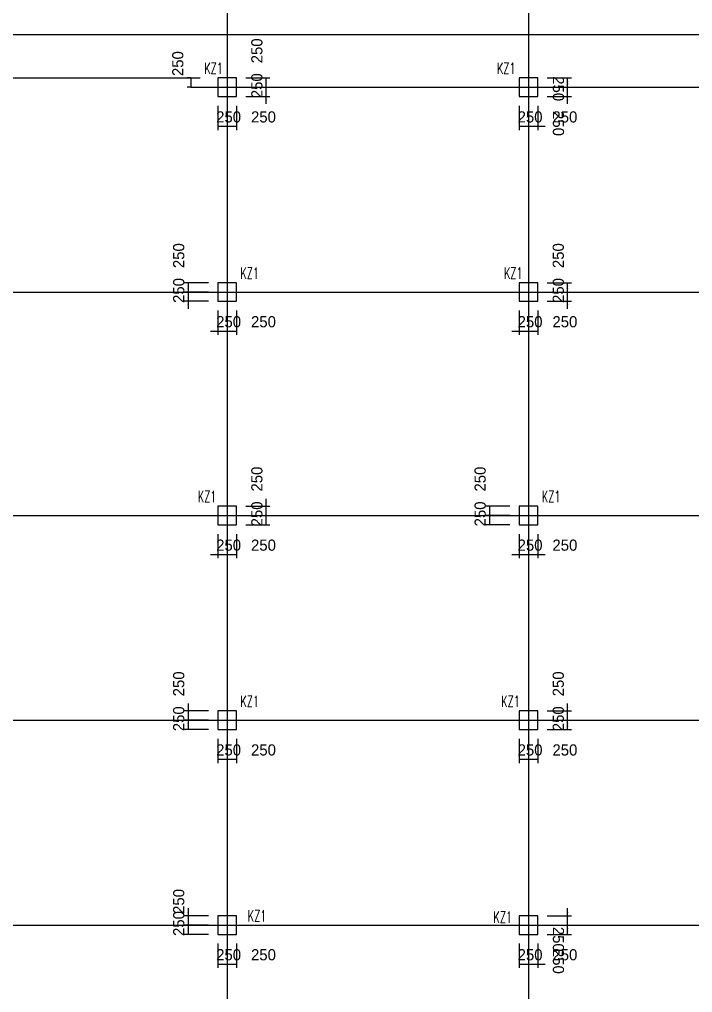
# Model space of a CAD drawing. Extents: x 387171 to 699106, y 11966 to 245688.
# Drawn here: x 541277 to 559364, y 177275 to 203407 of the extents above; entities that cross this region are included whole.
import ezdxf

# ---------------------------------------------------------------- set-up
doc = ezdxf.new("R2010")
doc.units = 0
doc.header["$LTSCALE"] = 100
doc.header["$MEASUREMENT"] = 0
for name, color, linetype in [('COLU', 7, 'Continuous'), ('DIM', 3, 'Continuous'), ('DOTE', 253, 'Continuous'), ('L-AXIS', 3, 'Continuous'), ('NUM', 7, 'Continuous')]:
    doc.layers.add(name, color=color, linetype=linetype)
doc.styles.add('hztxt', font='hztxt')
doc.styles.get("Standard").update_dxf_attribs({"font": 'standard'})
doc.dimstyles.get("Standard").update_dxf_attribs({"dimtxt": 300, "dimasz": 100, "dimexe": 100, "dimexo": 250, "dimgap": 100, "dimtad": 0, "dimtoh": 1, "dimdec": 0, "dimdsep": 46, "dimcen": 0.09, "dimclrt": 7, "dimadec": 0, "dimazin": 0, "dimtfac": 1, "dimtdec": 4, "dimtofl": 0, "dimtmove": 0, "dimatfit": 3, "dimfxl": 1, "dimtolj": 1, "dimtzin": 0, "dimarcsym": 0})

# ---------------------------------------------------------------- blocks, each defined once
blk = doc.blocks.new('*D2428')
at = {"layer": 'L-AXIS', "color": 0, "linetype": 'ByBlock', "lineweight": -2}
for p, q in [((545883, 201838), (545783, 201838)), ((545883, 201838), (545883, 201588)), ((545883, 201588), (545783, 201588))]:
    blk.add_line(p, q, dxfattribs=at)
for points in [[(545883, 201838), (545900, 201738), (545867, 201738)], [(545883, 201588), (545867, 201688), (545900, 201688)]]:
    blk.add_solid(points, dxfattribs=at)
at = {"layer": 'L-AXIS', "color": 7, "linetype": 'Continuous', "lineweight": -2, "insert": (545533, 202221), "char_height": 300, "width": 566.67, "attachment_point": 5, "rotation": 90, "style": 'hztxt'}
blk.add_mtext('250', dxfattribs=at)
blk = doc.blocks.new('*D944')
at = {"layer": 'DIM', "color": 0, "linetype": 'ByBlock', "lineweight": -2}
for p, q in [((546608, 201088), (546608, 200438)), ((546858, 201088), (546858, 200438)), ((546608, 200538), (546858, 200538))]:
    blk.add_line(p, q, dxfattribs=at)
for points in [[(546608, 200538), (546708, 200555), (546708, 200521)], [(546858, 200538), (546758, 200521), (546758, 200555)]]:
    blk.add_solid(points, dxfattribs=at)
at = {"layer": 'DIM', "color": 7, "linetype": 'Continuous', "lineweight": -2, "insert": (546898, 200788), "char_height": 300, "width": 566.67, "attachment_point": 5, "style": 'hztxt'}
blk.add_mtext('250', dxfattribs=at)
blk = doc.blocks.new('*D3635')
at = {"layer": 'DIM', "color": 0, "linetype": 'ByBlock', "lineweight": -2}
for p, q in [((546858, 201088), (546858, 200438)), ((547108, 201088), (547108, 200438)), ((546858, 200538), (547108, 200538))]:
    blk.add_line(p, q, dxfattribs=at)
for points in [[(546858, 200538), (546958, 200555), (546958, 200521)], [(547108, 200538), (547008, 200521), (547008, 200555)]]:
    blk.add_solid(points, dxfattribs=at)
at = {"layer": 'DIM', "color": 7, "linetype": 'Continuous', "lineweight": -2, "insert": (547834, 200788), "char_height": 300, "width": 566.67, "attachment_point": 5, "style": 'hztxt'}
blk.add_mtext('250', dxfattribs=at)
blk = doc.blocks.new('*D3865')
at = {"layer": 'DIM', "color": 0, "linetype": 'ByBlock', "lineweight": -2}
for p, q in [((547908, 201138), (547908, 201788)), ((547358, 201588), (548008, 201588)), ((547358, 201338), (548008, 201338))]:
    blk.add_line(p, q, dxfattribs=at)
for points in [[(547908, 201588), (547891, 201688), (547925, 201688)], [(547908, 201338), (547925, 201238), (547891, 201238)]]:
    blk.add_solid(points, dxfattribs=at)
at = {"layer": 'DIM', "color": 7, "linetype": 'Continuous', "lineweight": -2, "insert": (547658, 201628), "char_height": 300, "width": 566.67, "attachment_point": 5, "rotation": 90, "style": 'hztxt'}
blk.add_mtext('250', dxfattribs=at)
blk = doc.blocks.new('*D4071')
at = {"layer": 'DIM', "color": 0, "linetype": 'ByBlock', "lineweight": -2}
for p, q in [((547358, 201838), (548008, 201838)), ((547908, 201588), (547908, 201838)), ((547358, 201588), (548008, 201588))]:
    blk.add_line(p, q, dxfattribs=at)
for points in [[(547908, 201838), (547925, 201738), (547891, 201738)], [(547908, 201588), (547891, 201688), (547925, 201688)]]:
    blk.add_solid(points, dxfattribs=at)
at = {"layer": 'DIM', "color": 7, "linetype": 'Continuous', "lineweight": -2, "insert": (547658, 202564), "char_height": 300, "width": 566.67, "attachment_point": 5, "rotation": 90, "style": 'hztxt'}
blk.add_mtext('250', dxfattribs=at)
blk = doc.blocks.new('*D4055')
at = {"layer": 'DIM', "color": 0, "linetype": 'ByBlock', "lineweight": -2}
for p, q in [((554708, 201088), (554708, 200438)), ((554958, 201088), (554958, 200438)), ((554708, 200538), (554958, 200538))]:
    blk.add_line(p, q, dxfattribs=at)
for points in [[(554708, 200538), (554808, 200555), (554808, 200521)], [(554958, 200538), (554858, 200521), (554858, 200555)]]:
    blk.add_solid(points, dxfattribs=at)
at = {"layer": 'DIM', "color": 7, "linetype": 'Continuous', "lineweight": -2, "insert": (554998, 200788), "char_height": 300, "width": 566.67, "attachment_point": 5, "style": 'hztxt'}
blk.add_mtext('250', dxfattribs=at)
blk = doc.blocks.new('*D4258')
at = {"layer": 'DIM', "color": 0, "linetype": 'ByBlock', "lineweight": -2}
for p, q in [((554958, 201088), (554958, 200438)), ((555208, 201088), (555208, 200438)), ((554758, 200538), (555408, 200538))]:
    blk.add_line(p, q, dxfattribs=at)
for points in [[(554958, 200538), (554858, 200521), (554858, 200555)], [(555208, 200538), (555308, 200555), (555308, 200521)]]:
    blk.add_solid(points, dxfattribs=at)
at = {"layer": 'DIM', "color": 7, "linetype": 'Continuous', "lineweight": -2, "insert": (555934, 200788), "char_height": 300, "width": 566.67, "attachment_point": 5, "style": 'hztxt'}
blk.add_mtext('250', dxfattribs=at)
blk = doc.blocks.new('*D2442')
at = {"layer": 'DIM', "color": 0, "linetype": 'ByBlock', "lineweight": -2}
for p, q in [((556008, 201138), (556008, 201788)), ((555458, 201588), (556108, 201588)), ((555458, 201338), (556108, 201338))]:
    blk.add_line(p, q, dxfattribs=at)
for points in [[(556008, 201588), (555991, 201688), (556025, 201688)], [(556008, 201338), (556025, 201238), (555991, 201238)]]:
    blk.add_solid(points, dxfattribs=at)
at = {"layer": 'DIM', "color": 7, "linetype": 'Continuous', "lineweight": -2, "insert": (555758, 200612), "char_height": 300, "width": 566.67, "attachment_point": 5, "rotation": 270, "style": 'hztxt'}
blk.add_mtext('250', dxfattribs=at)
blk = doc.blocks.new('*D2927')
at = {"layer": 'DIM', "color": 0, "linetype": 'ByBlock', "lineweight": -2}
for p, q in [((555458, 201838), (556108, 201838)), ((556008, 201588), (556008, 201838)), ((555458, 201588), (556108, 201588))]:
    blk.add_line(p, q, dxfattribs=at)
for points in [[(556008, 201838), (556025, 201738), (555991, 201738)], [(556008, 201588), (555991, 201688), (556025, 201688)]]:
    blk.add_solid(points, dxfattribs=at)
at = {"layer": 'DIM', "color": 7, "linetype": 'Continuous', "lineweight": -2, "insert": (555758, 201548), "char_height": 300, "width": 566.67, "attachment_point": 5, "rotation": 270, "style": 'hztxt'}
blk.add_mtext('250', dxfattribs=at)
blk = doc.blocks.new('*D2316')
at = {"layer": 'DIM', "color": 0, "linetype": 'ByBlock', "lineweight": -2}
for p, q in [((546358, 196338), (545708, 196338)), ((545808, 196338), (545808, 196088)), ((546358, 196088), (545708, 196088))]:
    blk.add_line(p, q, dxfattribs=at)
for points in [[(545808, 196338), (545825, 196238), (545791, 196238)], [(545808, 196088), (545791, 196188), (545825, 196188)]]:
    blk.add_solid(points, dxfattribs=at)
at = {"layer": 'DIM', "color": 7, "linetype": 'Continuous', "lineweight": -2, "insert": (545558, 197064), "char_height": 300, "width": 566.67, "attachment_point": 5, "rotation": 90, "style": 'hztxt'}
blk.add_mtext('250', dxfattribs=at)
blk = doc.blocks.new('*D2541')
at = {"layer": 'DIM', "color": 0, "linetype": 'ByBlock', "lineweight": -2}
for p, q in [((545808, 196288), (545808, 195638)), ((546358, 196088), (545708, 196088)), ((546358, 195838), (545708, 195838))]:
    blk.add_line(p, q, dxfattribs=at)
for points in [[(545808, 196088), (545791, 196188), (545825, 196188)], [(545808, 195838), (545825, 195738), (545791, 195738)]]:
    blk.add_solid(points, dxfattribs=at)
at = {"layer": 'DIM', "color": 7, "linetype": 'Continuous', "lineweight": -2, "insert": (545558, 196128), "char_height": 300, "width": 566.67, "attachment_point": 5, "rotation": 90, "style": 'hztxt'}
blk.add_mtext('250', dxfattribs=at)
blk = doc.blocks.new('*D499')
at = {"layer": 'DIM', "color": 0, "linetype": 'ByBlock', "lineweight": -2}
for p, q in [((546608, 195588), (546608, 194938)), ((546858, 195588), (546858, 194938)), ((546408, 195038), (547058, 195038))]:
    blk.add_line(p, q, dxfattribs=at)
for points in [[(546608, 195038), (546508, 195021), (546508, 195055)], [(546858, 195038), (546958, 195055), (546958, 195021)]]:
    blk.add_solid(points, dxfattribs=at)
at = {"layer": 'DIM', "color": 7, "linetype": 'Continuous', "lineweight": -2, "insert": (546898, 195288), "char_height": 300, "width": 566.67, "attachment_point": 5, "style": 'hztxt'}
blk.add_mtext('250', dxfattribs=at)
blk = doc.blocks.new('*D755')
at = {"layer": 'DIM', "color": 0, "linetype": 'ByBlock', "lineweight": -2}
for p, q in [((546858, 195588), (546858, 194938)), ((547108, 195588), (547108, 194938)), ((546858, 195038), (547108, 195038))]:
    blk.add_line(p, q, dxfattribs=at)
for points in [[(546858, 195038), (546958, 195055), (546958, 195021)], [(547108, 195038), (547008, 195021), (547008, 195055)]]:
    blk.add_solid(points, dxfattribs=at)
at = {"layer": 'DIM', "color": 7, "linetype": 'Continuous', "lineweight": -2, "insert": (547834, 195288), "char_height": 300, "width": 566.67, "attachment_point": 5, "style": 'hztxt'}
blk.add_mtext('250', dxfattribs=at)
blk = doc.blocks.new('*D704')
at = {"layer": 'DIM', "color": 0, "linetype": 'ByBlock', "lineweight": -2}
for p, q in [((554708, 195588), (554708, 194938)), ((554958, 195588), (554958, 194938)), ((554508, 195038), (555158, 195038))]:
    blk.add_line(p, q, dxfattribs=at)
for points in [[(554708, 195038), (554608, 195021), (554608, 195055)], [(554958, 195038), (555058, 195055), (555058, 195021)]]:
    blk.add_solid(points, dxfattribs=at)
at = {"layer": 'DIM', "color": 7, "linetype": 'Continuous', "lineweight": -2, "insert": (554998, 195288), "char_height": 300, "width": 566.67, "attachment_point": 5, "style": 'hztxt'}
blk.add_mtext('250', dxfattribs=at)
blk = doc.blocks.new('*D959')
at = {"layer": 'DIM', "color": 0, "linetype": 'ByBlock', "lineweight": -2}
for p, q in [((554958, 195588), (554958, 194938)), ((555208, 195588), (555208, 194938)), ((554958, 195038), (555208, 195038))]:
    blk.add_line(p, q, dxfattribs=at)
for points in [[(554958, 195038), (555058, 195055), (555058, 195021)], [(555208, 195038), (555108, 195021), (555108, 195055)]]:
    blk.add_solid(points, dxfattribs=at)
at = {"layer": 'DIM', "color": 7, "linetype": 'Continuous', "lineweight": -2, "insert": (555934, 195288), "char_height": 300, "width": 566.67, "attachment_point": 5, "style": 'hztxt'}
blk.add_mtext('250', dxfattribs=at)
blk = doc.blocks.new('*D1196')
at = {"layer": 'DIM', "color": 0, "linetype": 'ByBlock', "lineweight": -2}
for p, q in [((556008, 195638), (556008, 196288)), ((555458, 196088), (556108, 196088)), ((555458, 195838), (556108, 195838))]:
    blk.add_line(p, q, dxfattribs=at)
for points in [[(556008, 196088), (555991, 196188), (556025, 196188)], [(556008, 195838), (556025, 195738), (555991, 195738)]]:
    blk.add_solid(points, dxfattribs=at)
at = {"layer": 'DIM', "color": 7, "linetype": 'Continuous', "lineweight": -2, "insert": (555758, 196128), "char_height": 300, "width": 566.67, "attachment_point": 5, "rotation": 90, "style": 'hztxt'}
blk.add_mtext('250', dxfattribs=at)
blk = doc.blocks.new('*D3872')
at = {"layer": 'DIM', "color": 0, "linetype": 'ByBlock', "lineweight": -2}
for p, q in [((555458, 196338), (556108, 196338)), ((556008, 196088), (556008, 196338)), ((555458, 196088), (556108, 196088))]:
    blk.add_line(p, q, dxfattribs=at)
for points in [[(556008, 196338), (556025, 196238), (555991, 196238)], [(556008, 196088), (555991, 196188), (556025, 196188)]]:
    blk.add_solid(points, dxfattribs=at)
at = {"layer": 'DIM', "color": 7, "linetype": 'Continuous', "lineweight": -2, "insert": (555758, 197064), "char_height": 300, "width": 566.67, "attachment_point": 5, "rotation": 90, "style": 'hztxt'}
blk.add_mtext('250', dxfattribs=at)
blk = doc.blocks.new('*D945')
at = {"layer": 'DIM', "color": 0, "linetype": 'ByBlock', "lineweight": -2}
for p, q in [((546608, 189588), (546608, 188938)), ((546858, 189588), (546858, 188938)), ((546408, 189038), (547058, 189038))]:
    blk.add_line(p, q, dxfattribs=at)
for points in [[(546608, 189038), (546508, 189021), (546508, 189055)], [(546858, 189038), (546958, 189055), (546958, 189021)]]:
    blk.add_solid(points, dxfattribs=at)
at = {"layer": 'DIM', "color": 7, "linetype": 'Continuous', "lineweight": -2, "insert": (546898, 189288), "char_height": 300, "width": 566.67, "attachment_point": 5, "style": 'hztxt'}
blk.add_mtext('250', dxfattribs=at)
blk = doc.blocks.new('*D1206')
at = {"layer": 'DIM', "color": 0, "linetype": 'ByBlock', "lineweight": -2}
for p, q in [((546858, 189588), (546858, 188938)), ((547108, 189588), (547108, 188938)), ((546858, 189038), (547108, 189038))]:
    blk.add_line(p, q, dxfattribs=at)
for points in [[(546858, 189038), (546958, 189055), (546958, 189021)], [(547108, 189038), (547008, 189021), (547008, 189055)]]:
    blk.add_solid(points, dxfattribs=at)
at = {"layer": 'DIM', "color": 7, "linetype": 'Continuous', "lineweight": -2, "insert": (547834, 189288), "char_height": 300, "width": 566.67, "attachment_point": 5, "style": 'hztxt'}
blk.add_mtext('250', dxfattribs=at)
blk = doc.blocks.new('*D3852')
at = {"layer": 'DIM', "color": 0, "linetype": 'ByBlock', "lineweight": -2}
for p, q in [((547358, 190088), (548008, 190088)), ((547908, 189838), (547908, 190088)), ((547358, 189838), (548008, 189838))]:
    blk.add_line(p, q, dxfattribs=at)
for points in [[(547908, 190088), (547925, 189988), (547891, 189988)], [(547908, 189838), (547891, 189938), (547925, 189938)]]:
    blk.add_solid(points, dxfattribs=at)
at = {"layer": 'DIM', "color": 7, "linetype": 'Continuous', "lineweight": -2, "insert": (547658, 190128), "char_height": 300, "width": 566.67, "attachment_point": 5, "rotation": 90, "style": 'hztxt'}
blk.add_mtext('250', dxfattribs=at)
blk = doc.blocks.new('*D4095')
at = {"layer": 'DIM', "color": 0, "linetype": 'ByBlock', "lineweight": -2}
for p, q in [((547908, 189888), (547908, 190538)), ((547358, 190338), (548008, 190338)), ((547358, 190088), (548008, 190088))]:
    blk.add_line(p, q, dxfattribs=at)
for points in [[(547908, 190338), (547891, 190438), (547925, 190438)], [(547908, 190088), (547925, 189988), (547891, 189988)]]:
    blk.add_solid(points, dxfattribs=at)
at = {"layer": 'DIM', "color": 7, "linetype": 'Continuous', "lineweight": -2, "insert": (547658, 191064), "char_height": 300, "width": 566.67, "attachment_point": 5, "rotation": 90, "style": 'hztxt'}
blk.add_mtext('250', dxfattribs=at)
blk = doc.blocks.new('*D4305')
at = {"layer": 'DIM', "color": 0, "linetype": 'ByBlock', "lineweight": -2}
for p, q in [((554458, 190338), (553808, 190338)), ((553908, 190338), (553908, 190088)), ((554458, 190088), (553808, 190088))]:
    blk.add_line(p, q, dxfattribs=at)
for points in [[(553908, 190338), (553925, 190238), (553891, 190238)], [(553908, 190088), (553891, 190188), (553925, 190188)]]:
    blk.add_solid(points, dxfattribs=at)
at = {"layer": 'DIM', "color": 7, "linetype": 'Continuous', "lineweight": -2, "insert": (553658, 191064), "char_height": 300, "width": 566.67, "attachment_point": 5, "rotation": 90, "style": 'hztxt'}
blk.add_mtext('250', dxfattribs=at)
blk = doc.blocks.new('*D4280')
at = {"layer": 'DIM', "color": 0, "linetype": 'ByBlock', "lineweight": -2}
for p, q in [((554458, 190088), (553808, 190088)), ((553908, 190088), (553908, 189838)), ((554458, 189838), (553808, 189838))]:
    blk.add_line(p, q, dxfattribs=at)
for points in [[(553908, 190088), (553925, 189988), (553891, 189988)], [(553908, 189838), (553891, 189938), (553925, 189938)]]:
    blk.add_solid(points, dxfattribs=at)
at = {"layer": 'DIM', "color": 7, "linetype": 'Continuous', "lineweight": -2, "insert": (553658, 190128), "char_height": 300, "width": 566.67, "attachment_point": 5, "rotation": 90, "style": 'hztxt'}
blk.add_mtext('250', dxfattribs=at)
blk = doc.blocks.new('*D114')
at = {"layer": 'DIM', "color": 0, "linetype": 'ByBlock', "lineweight": -2}
for p, q in [((554708, 189588), (554708, 188938)), ((554958, 189588), (554958, 188938)), ((554508, 189038), (555158, 189038))]:
    blk.add_line(p, q, dxfattribs=at)
for points in [[(554708, 189038), (554608, 189021), (554608, 189055)], [(554958, 189038), (555058, 189055), (555058, 189021)]]:
    blk.add_solid(points, dxfattribs=at)
at = {"layer": 'DIM', "color": 7, "linetype": 'Continuous', "lineweight": -2, "insert": (554998, 189288), "char_height": 300, "width": 566.67, "attachment_point": 5, "style": 'hztxt'}
blk.add_mtext('250', dxfattribs=at)
blk = doc.blocks.new('*D2610')
at = {"layer": 'DIM', "color": 0, "linetype": 'ByBlock', "lineweight": -2}
for p, q in [((554958, 189588), (554958, 188938)), ((555208, 189588), (555208, 188938)), ((554758, 189038), (555408, 189038))]:
    blk.add_line(p, q, dxfattribs=at)
for points in [[(554958, 189038), (554858, 189021), (554858, 189055)], [(555208, 189038), (555308, 189055), (555308, 189021)]]:
    blk.add_solid(points, dxfattribs=at)
at = {"layer": 'DIM', "color": 7, "linetype": 'Continuous', "lineweight": -2, "insert": (555934, 189288), "char_height": 300, "width": 566.67, "attachment_point": 5, "style": 'hztxt'}
blk.add_mtext('250', dxfattribs=at)
blk = doc.blocks.new('*D4269')
at = {"layer": 'DIM', "color": 0, "linetype": 'ByBlock', "lineweight": -2}
for p, q in [((545808, 185038), (545808, 184388)), ((546358, 184838), (545708, 184838)), ((546358, 184588), (545708, 184588))]:
    blk.add_line(p, q, dxfattribs=at)
for points in [[(545808, 184838), (545791, 184938), (545825, 184938)], [(545808, 184588), (545825, 184488), (545791, 184488)]]:
    blk.add_solid(points, dxfattribs=at)
at = {"layer": 'DIM', "color": 7, "linetype": 'Continuous', "lineweight": -2, "insert": (545558, 185564), "char_height": 300, "width": 566.67, "attachment_point": 5, "rotation": 90, "style": 'hztxt'}
blk.add_mtext('250', dxfattribs=at)
blk = doc.blocks.new('*D124')
at = {"layer": 'DIM', "color": 0, "linetype": 'ByBlock', "lineweight": -2}
for p, q in [((546358, 184588), (545708, 184588)), ((545808, 184588), (545808, 184338)), ((546358, 184338), (545708, 184338))]:
    blk.add_line(p, q, dxfattribs=at)
for points in [[(545808, 184588), (545825, 184488), (545791, 184488)], [(545808, 184338), (545791, 184438), (545825, 184438)]]:
    blk.add_solid(points, dxfattribs=at)
at = {"layer": 'DIM', "color": 7, "linetype": 'Continuous', "lineweight": -2, "insert": (545558, 184628), "char_height": 300, "width": 566.67, "attachment_point": 5, "rotation": 90, "style": 'hztxt'}
blk.add_mtext('250', dxfattribs=at)
blk = doc.blocks.new('*D2596')
at = {"layer": 'DIM', "color": 0, "linetype": 'ByBlock', "lineweight": -2}
for p, q in [((546608, 184088), (546608, 183438)), ((546858, 184088), (546858, 183438)), ((546608, 183538), (546858, 183538))]:
    blk.add_line(p, q, dxfattribs=at)
for points in [[(546608, 183538), (546708, 183555), (546708, 183521)], [(546858, 183538), (546758, 183521), (546758, 183555)]]:
    blk.add_solid(points, dxfattribs=at)
at = {"layer": 'DIM', "color": 7, "linetype": 'Continuous', "lineweight": -2, "insert": (546898, 183788), "char_height": 300, "width": 566.67, "attachment_point": 5, "style": 'hztxt'}
blk.add_mtext('250', dxfattribs=at)
blk = doc.blocks.new('*D2845')
at = {"layer": 'DIM', "color": 0, "linetype": 'ByBlock', "lineweight": -2}
for p, q in [((546858, 184088), (546858, 183438)), ((547108, 184088), (547108, 183438)), ((546858, 183538), (547108, 183538))]:
    blk.add_line(p, q, dxfattribs=at)
for points in [[(546858, 183538), (546958, 183555), (546958, 183521)], [(547108, 183538), (547008, 183521), (547008, 183555)]]:
    blk.add_solid(points, dxfattribs=at)
at = {"layer": 'DIM', "color": 7, "linetype": 'Continuous', "lineweight": -2, "insert": (547834, 183788), "char_height": 300, "width": 566.67, "attachment_point": 5, "style": 'hztxt'}
blk.add_mtext('250', dxfattribs=at)
blk = doc.blocks.new('*D3307')
at = {"layer": 'DIM', "color": 0, "linetype": 'ByBlock', "lineweight": -2}
for p, q in [((554708, 184088), (554708, 183438)), ((554958, 184088), (554958, 183438)), ((554708, 183538), (554958, 183538))]:
    blk.add_line(p, q, dxfattribs=at)
for points in [[(554708, 183538), (554808, 183555), (554808, 183521)], [(554958, 183538), (554858, 183521), (554858, 183555)]]:
    blk.add_solid(points, dxfattribs=at)
at = {"layer": 'DIM', "color": 7, "linetype": 'Continuous', "lineweight": -2, "insert": (554998, 183788), "char_height": 300, "width": 566.67, "attachment_point": 5, "style": 'hztxt'}
blk.add_mtext('250', dxfattribs=at)
blk = doc.blocks.new('*D3540')
at = {"layer": 'DIM', "color": 0, "linetype": 'ByBlock', "lineweight": -2}
for p, q in [((554958, 184088), (554958, 183438)), ((555208, 184088), (555208, 183438)), ((554958, 183538), (555208, 183538))]:
    blk.add_line(p, q, dxfattribs=at)
for points in [[(554958, 183538), (555058, 183555), (555058, 183521)], [(555208, 183538), (555108, 183521), (555108, 183555)]]:
    blk.add_solid(points, dxfattribs=at)
at = {"layer": 'DIM', "color": 7, "linetype": 'Continuous', "lineweight": -2, "insert": (555934, 183788), "char_height": 300, "width": 566.67, "attachment_point": 5, "style": 'hztxt'}
blk.add_mtext('250', dxfattribs=at)
blk = doc.blocks.new('*D1581')
at = {"layer": 'DIM', "color": 0, "linetype": 'ByBlock', "lineweight": -2}
for p, q in [((555458, 184588), (556108, 184588)), ((556008, 184338), (556008, 184588)), ((555458, 184338), (556108, 184338))]:
    blk.add_line(p, q, dxfattribs=at)
for points in [[(556008, 184588), (556025, 184488), (555991, 184488)], [(556008, 184338), (555991, 184438), (556025, 184438)]]:
    blk.add_solid(points, dxfattribs=at)
at = {"layer": 'DIM', "color": 7, "linetype": 'Continuous', "lineweight": -2, "insert": (555758, 184628), "char_height": 300, "width": 566.67, "attachment_point": 5, "rotation": 90, "style": 'hztxt'}
blk.add_mtext('250', dxfattribs=at)
blk = doc.blocks.new('*D1549')
at = {"layer": 'DIM', "color": 0, "linetype": 'ByBlock', "lineweight": -2}
for p, q in [((556008, 184388), (556008, 185038)), ((555458, 184838), (556108, 184838)), ((555458, 184588), (556108, 184588))]:
    blk.add_line(p, q, dxfattribs=at)
for points in [[(556008, 184838), (555991, 184938), (556025, 184938)], [(556008, 184588), (556025, 184488), (555991, 184488)]]:
    blk.add_solid(points, dxfattribs=at)
at = {"layer": 'DIM', "color": 7, "linetype": 'Continuous', "lineweight": -2, "insert": (555758, 185564), "char_height": 300, "width": 566.67, "attachment_point": 5, "rotation": 90, "style": 'hztxt'}
blk.add_mtext('250', dxfattribs=at)
blk = doc.blocks.new('*D1622')
at = {"layer": 'DIM', "color": 0, "linetype": 'ByBlock', "lineweight": -2}
for p, q in [((545808, 179538), (545808, 178888)), ((546358, 179338), (545708, 179338)), ((546358, 179088), (545708, 179088))]:
    blk.add_line(p, q, dxfattribs=at)
for points in [[(545808, 179338), (545791, 179438), (545825, 179438)], [(545808, 179088), (545825, 178988), (545791, 178988)]]:
    blk.add_solid(points, dxfattribs=at)
at = {"layer": 'DIM', "color": 7, "linetype": 'Continuous', "lineweight": -2, "insert": (545558, 179721), "char_height": 300, "width": 566.67, "attachment_point": 5, "rotation": 90, "style": 'hztxt'}
blk.add_mtext('250', dxfattribs=at)
blk = doc.blocks.new('*D1877')
at = {"layer": 'DIM', "color": 0, "linetype": 'ByBlock', "lineweight": -2}
for p, q in [((546358, 179088), (545708, 179088)), ((545808, 179088), (545808, 178838)), ((546358, 178838), (545708, 178838))]:
    blk.add_line(p, q, dxfattribs=at)
for points in [[(545808, 179088), (545825, 178988), (545791, 178988)], [(545808, 178838), (545791, 178938), (545825, 178938)]]:
    blk.add_solid(points, dxfattribs=at)
at = {"layer": 'DIM', "color": 7, "linetype": 'Continuous', "lineweight": -2, "insert": (545558, 179128), "char_height": 300, "width": 566.67, "attachment_point": 5, "rotation": 90, "style": 'hztxt'}
blk.add_mtext('250', dxfattribs=at)
blk = doc.blocks.new('*D2109')
at = {"layer": 'DIM', "color": 0, "linetype": 'ByBlock', "lineweight": -2}
for p, q in [((546608, 178588), (546608, 177938)), ((546858, 178588), (546858, 177938)), ((546608, 178038), (546858, 178038))]:
    blk.add_line(p, q, dxfattribs=at)
for points in [[(546608, 178038), (546708, 178055), (546708, 178021)], [(546858, 178038), (546758, 178021), (546758, 178055)]]:
    blk.add_solid(points, dxfattribs=at)
at = {"layer": 'DIM', "color": 7, "linetype": 'Continuous', "lineweight": -2, "insert": (546898, 178288), "char_height": 300, "width": 566.67, "attachment_point": 5, "style": 'hztxt'}
blk.add_mtext('250', dxfattribs=at)
blk = doc.blocks.new('*D2606')
at = {"layer": 'DIM', "color": 0, "linetype": 'ByBlock', "lineweight": -2}
for p, q in [((546858, 178588), (546858, 177938)), ((547108, 178588), (547108, 177938)), ((546858, 178038), (547108, 178038))]:
    blk.add_line(p, q, dxfattribs=at)
for points in [[(546858, 178038), (546958, 178055), (546958, 178021)], [(547108, 178038), (547008, 178021), (547008, 178055)]]:
    blk.add_solid(points, dxfattribs=at)
at = {"layer": 'DIM', "color": 7, "linetype": 'Continuous', "lineweight": -2, "insert": (547834, 178288), "char_height": 300, "width": 566.67, "attachment_point": 5, "style": 'hztxt'}
blk.add_mtext('250', dxfattribs=at)
blk = doc.blocks.new('*D579')
at = {"layer": 'DIM', "color": 0, "linetype": 'ByBlock', "lineweight": -2}
for p, q in [((554708, 178588), (554708, 177938)), ((554958, 178588), (554958, 177938)), ((554708, 178038), (554958, 178038))]:
    blk.add_line(p, q, dxfattribs=at)
for points in [[(554708, 178038), (554808, 178055), (554808, 178021)], [(554958, 178038), (554858, 178021), (554858, 178055)]]:
    blk.add_solid(points, dxfattribs=at)
at = {"layer": 'DIM', "color": 7, "linetype": 'Continuous', "lineweight": -2, "insert": (554998, 178288), "char_height": 300, "width": 566.67, "attachment_point": 5, "style": 'hztxt'}
blk.add_mtext('250', dxfattribs=at)
blk = doc.blocks.new('*D837')
at = {"layer": 'DIM', "color": 0, "linetype": 'ByBlock', "lineweight": -2}
for p, q in [((554958, 178588), (554958, 177938)), ((555208, 178588), (555208, 177938)), ((554758, 178038), (555408, 178038))]:
    blk.add_line(p, q, dxfattribs=at)
for points in [[(554958, 178038), (554858, 178021), (554858, 178055)], [(555208, 178038), (555308, 178055), (555308, 178021)]]:
    blk.add_solid(points, dxfattribs=at)
at = {"layer": 'DIM', "color": 7, "linetype": 'Continuous', "lineweight": -2, "insert": (555934, 178288), "char_height": 300, "width": 566.67, "attachment_point": 5, "style": 'hztxt'}
blk.add_mtext('250', dxfattribs=at)
blk = doc.blocks.new('*D767')
at = {"layer": 'DIM', "color": 0, "linetype": 'ByBlock', "lineweight": -2}
for p, q in [((555458, 179088), (556108, 179088)), ((556008, 178838), (556008, 179088)), ((555458, 178838), (556108, 178838))]:
    blk.add_line(p, q, dxfattribs=at)
for points in [[(556008, 179088), (556025, 178988), (555991, 178988)], [(556008, 178838), (555991, 178938), (556025, 178938)]]:
    blk.add_solid(points, dxfattribs=at)
at = {"layer": 'DIM', "color": 7, "linetype": 'Continuous', "lineweight": -2, "insert": (555758, 178112), "char_height": 300, "width": 566.67, "attachment_point": 5, "rotation": 270, "style": 'hztxt'}
blk.add_mtext('250', dxfattribs=at)
blk = doc.blocks.new('*D1038')
at = {"layer": 'DIM', "color": 0, "linetype": 'ByBlock', "lineweight": -2}
for p, q in [((556008, 178888), (556008, 179538)), ((555458, 179338), (556108, 179338)), ((555458, 179088), (556108, 179088))]:
    blk.add_line(p, q, dxfattribs=at)
for points in [[(556008, 179338), (555991, 179438), (556025, 179438)], [(556008, 179088), (556025, 178988), (555991, 178988)]]:
    blk.add_solid(points, dxfattribs=at)
at = {"layer": 'DIM', "color": 7, "linetype": 'Continuous', "lineweight": -2, "insert": (555758, 178705), "char_height": 300, "width": 566.67, "attachment_point": 5, "rotation": 270, "style": 'hztxt'}
blk.add_mtext('250', dxfattribs=at)
blk = doc.blocks.new('后浇带现场')
at = {"color": 6, "lineweight": 30}
blk.add_lwpolyline([(714656, 762040), (714656, 738930), (710056, 738930), (710056, 730049), (775507, 730049), (775507, 772730)], dxfattribs=at)

msp = doc.modelspace()

# ---------------------------------------------------------------- linework, layer by layer
at = {"layer": 'COLU'}
for points in [[(546608.1, 201337.9), (547108.1, 201337.9), (547108.1, 201837.9), (546608.1, 201837.9)], [(554708.1, 201337.9), (555208.1, 201337.9), (555208.1, 201837.9), (554708.1, 201837.9)], [(546608.1, 195837.9), (547108.1, 195837.9), (547108.1, 196337.9), (546608.1, 196337.9)], [(554708.1, 195837.9), (555208.1, 195837.9), (555208.1, 196337.9), (554708.1, 196337.9)], [(546608.1, 189837.9), (547108.1, 189837.9), (547108.1, 190337.9), (546608.1, 190337.9)], [(554708.1, 189837.9), (555208.1, 189837.9), (555208.1, 190337.9), (554708.1, 190337.9)], [(546608.1, 184337.9), (547108.1, 184337.9), (547108.1, 184837.9), (546608.1, 184837.9)], [(554708.1, 184337.9), (555208.1, 184337.9), (555208.1, 184837.9), (554708.1, 184837.9)], [(546608.1, 178837.9), (547108.1, 178837.9), (547108.1, 179337.9), (546608.1, 179337.9)], [(554708.1, 178837.9), (555208.1, 178837.9), (555208.1, 179337.9), (554708.1, 179337.9)]]:
    msp.add_lwpolyline(points, close=True, dxfattribs=at)
at = {"layer": 'DOTE'}
for p, q in [((546858.1, 210429.3), (546858.1, 94087.9)), ((554958.1, 210429.3), (554958.1, 88587.9)), ((489178.8, 201837.9), (546133.1, 201837.9)), ((545881.1, 201587.9), (664518.6, 201587.9)), ((534043.3, 196087.9), (664518.6, 196087.9)), ((534043.3, 190087.9), (664518.6, 190087.9)), ((534043.3, 184587.9), (581889.7, 184587.9)), ((517702.3, 179087.9), (579258.1, 179087.9))]:
    msp.add_line(p, q, dxfattribs=at)

# ---------------------------------------------------------------- block references
at = {"color": 3, "lineweight": 30}
msp.add_blockref('后浇带现场', (-182998.7, -527042.1), dxfattribs=at)

# ---------------------------------------------------------------- texts
at = {"layer": 'NUM', "color": 200, "width": 0.7}
for p in [(546242.4, 201944), (554106.1, 201944), (547214.1, 196444), (554297.7, 196444), (546069.2, 190444), (555314.1, 190444), (547214.1, 184944), (554221.2, 184944), (547411.8, 179185.7), (554012.8, 179151.4)]:
    msp.add_text('KZ1', height=300, dxfattribs=at).set_placement(p)

# ---------------------------------------------------------------- dimensions: what is measured, and where the dimension line sits
at = {"layer": 'DIM', "color": 200}
for p1, p2, picture, middle in [((547108.1, 201587.9), (547108.1, 201837.9), '*D4071', (547658.1, 202056)), ((555208.1, 201587.9), (555208.1, 201837.9), '*D2927', (555758.1, 202056)), ((547108.1, 201337.9), (547108.1, 201587.9), '*D3865', (547658.1, 201119.9)), ((555208.1, 201337.9), (555208.1, 201587.9), '*D2442', (555758.1, 201119.9)), ((546608.1, 201337.9), (546858.1, 201337.9), '*D944', (546390, 200787.9)), ((546858.1, 201337.9), (547108.1, 201337.9), '*D3635', (547326.1, 200787.9)), ((554708.1, 201337.9), (554958.1, 201337.9), '*D4055', (554490, 200787.9)), ((554958.1, 201337.9), (555208.1, 201337.9), '*D4258', (555426.1, 200787.9)), ((546608.1, 196337.9), (546608.1, 196087.9), '*D2316', (545558.1, 196556)), ((555208.1, 196087.9), (555208.1, 196337.9), '*D3872', (555758.1, 196556)), ((546608.1, 196087.9), (546608.1, 195837.9), '*D2541', (545558.1, 195619.9)), ((555208.1, 195837.9), (555208.1, 196087.9), '*D1196', (555758.1, 195619.9)), ((546608.1, 195837.9), (546858.1, 195837.9), '*D499', (546390, 195287.9)), ((546858.1, 195837.9), (547108.1, 195837.9), '*D755', (547326.1, 195287.9)), ((554708.1, 195837.9), (554958.1, 195837.9), '*D704', (554490, 195287.9)), ((554958.1, 195837.9), (555208.1, 195837.9), '*D959', (555426.1, 195287.9)), ((547108.1, 190087.9), (547108.1, 190337.9), '*D4095', (547658.1, 190556)), ((554708.1, 190337.9), (554708.1, 190087.9), '*D4305', (553658.1, 190556)), ((547108.1, 189837.9), (547108.1, 190087.9), '*D3852', (547658.1, 189619.9)), ((554708.1, 190087.9), (554708.1, 189837.9), '*D4280', (553658.1, 189619.9)), ((546608.1, 189837.9), (546858.1, 189837.9), '*D945', (546390, 189287.9)), ((546858.1, 189837.9), (547108.1, 189837.9), '*D1206', (547326.1, 189287.9)), ((554708.1, 189837.9), (554958.1, 189837.9), '*D114', (554490, 189287.9)), ((554958.1, 189837.9), (555208.1, 189837.9), '*D2610', (555426.1, 189287.9)), ((546608.1, 184837.9), (546608.1, 184587.9), '*D4269', (545558.1, 185056)), ((555208.1, 184587.9), (555208.1, 184837.9), '*D1549', (555758.1, 185056)), ((546608.1, 184587.9), (546608.1, 184337.9), '*D124', (545558.1, 184119.9)), ((555208.1, 184337.9), (555208.1, 184587.9), '*D1581', (555758.1, 184119.9)), ((546608.1, 184337.9), (546858.1, 184337.9), '*D2596', (546390, 183787.9)), ((546858.1, 184337.9), (547108.1, 184337.9), '*D2845', (547326.1, 183787.9)), ((554708.1, 184337.9), (554958.1, 184337.9), '*D3307', (554490, 183787.9)), ((554958.1, 184337.9), (555208.1, 184337.9), '*D3540', (555426.1, 183787.9)), ((546608.1, 179337.9), (546608.1, 179087.9), '*D1622', (545558.1, 179212.9)), ((555208.1, 179087.9), (555208.1, 179337.9), '*D1038', (555758.1, 179212.9)), ((546608.1, 179087.9), (546608.1, 178837.9), '*D1877', (545558.1, 178619.9)), ((555208.1, 178837.9), (555208.1, 179087.9), '*D767', (555758.1, 178619.9)), ((546608.1, 178837.9), (546858.1, 178837.9), '*D2109', (546390, 178287.9)), ((546858.1, 178837.9), (547108.1, 178837.9), '*D2606', (547326.1, 178287.9)), ((554708.1, 178837.9), (554958.1, 178837.9), '*D579', (554490, 178287.9)), ((554958.1, 178837.9), (555208.1, 178837.9), '*D837', (555426.1, 178287.9))]:
    dim = msp.add_aligned_dim(p1=p1, p2=p2, distance=-800, dimstyle='Standard', dxfattribs=at)
    dim.commit()
    dim.dimension.update_dxf_attribs({"geometry": picture, "text_midpoint": middle})
at = {"layer": 'L-AXIS', "color": 200}
dim = msp.add_linear_dim(base=(545883.5, 201587.9), p1=(546133.1, 201837.9), p2=(546133.1, 201587.9), angle=90, dimstyle='Standard', dxfattribs=at)
dim.commit()
dim.dimension.update_dxf_attribs({"geometry": '*D2428', "text_midpoint": (545533.5, 201712.9)})

doc.saveas('drawing.dxf')
